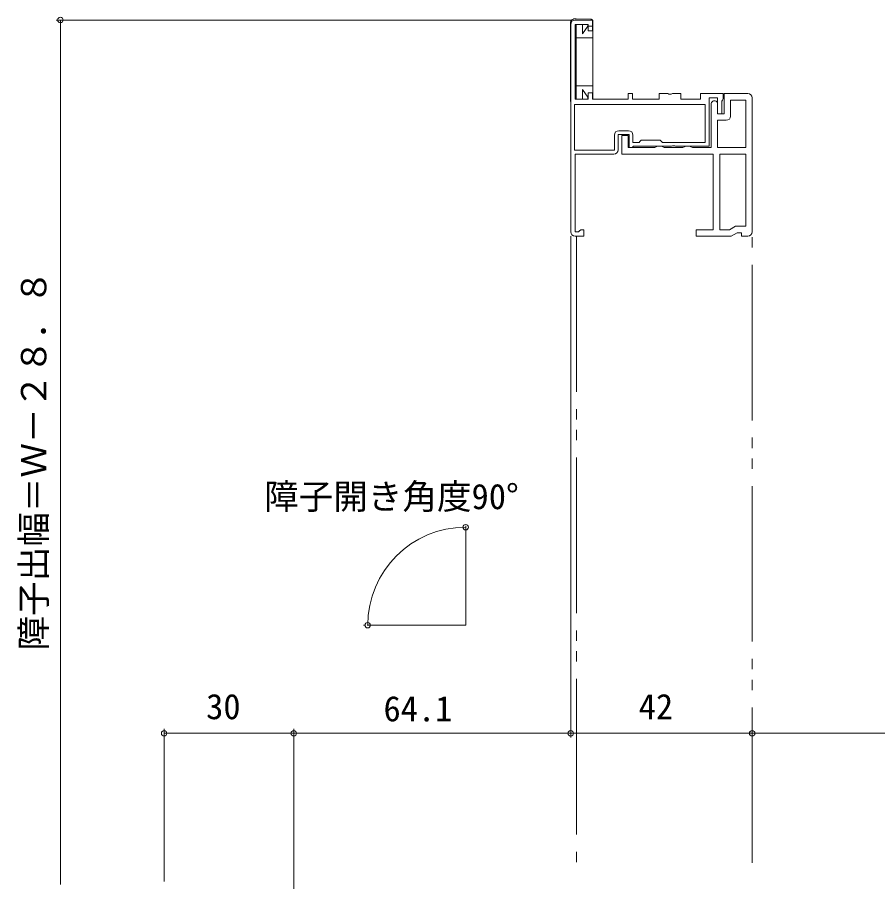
# Model space of a CAD drawing. Units: millimetres, scale not verified. Extents: x -1682 to -296, y -1188 to 1055.
# Drawn here: x -1189 to -989.9, y -369.2 to -169.2 of the extents above; entities that cross this region are included whole.
import ezdxf
from ezdxf.enums import TextEntityAlignment as Align

# ---------------------------------------------------------------- set-up
doc = ezdxf.new("R2010")
doc.units = ezdxf.units.MM
doc.header["$LTSCALE"] = 4
doc.linetypes.add('DOUBLE_CHAIN2', pattern=[12.8, 9, -1, 0.6, -0.6, 0.6, -1])
for name, color, linetype, lineweight in [('0-4_YKK_11E', 7, 'Continuous', 9), ('0-5_YKK_12', 2, 'Continuous', 9), ('0-6_YKK_13', 4, 'Continuous', 9), ('0-8_YKK_D', 6, 'Continuous', 9)]:
    doc.layers.add(name, color=color, linetype=linetype, lineweight=lineweight)
doc.styles.add('ＭＳ ゴシック', font='')
doc.styles.get('ＭＳ ゴシック').set_extended_font_data('MS Gothic')

msp = doc.modelspace()

# ---------------------------------------------------------------- linework, layer by layer
at = {"layer": '0-4_YKK_11E'}
for p, q in [((-1059.915, -169.846), (-1055.915, -169.846)), ((-1055.915, -169.846), (-1055.915, -172.346)), ((-1060.915, -218.846), (-1060.915, -170.846)), ((-1059.915, -170.846), (-1059.915, -188.146)), ((-1056.915, -170.846), (-1059.915, -170.846)), ((-1056.915, -172.346), (-1056.915, -170.846)), ((-1055.915, -172.346), (-1056.915, -172.346)), ((-1056.915, -186.646), (-1055.915, -186.646)), ((-1056.915, -188.146), (-1056.915, -186.646)), ((-1055.915, -186.646), (-1055.915, -188.146)), ((-1047.614, -186.846), (-1046.614, -186.846)), ((-1047.614, -188.146), (-1047.614, -186.846)), ((-1046.614, -186.846), (-1046.614, -188.146)), ((-1040.415, -186.846), (-1038.434, -186.846)), ((-1040.415, -188.146), (-1040.415, -186.846)), ((-1038.434, -186.846), (-1038.175, -186.996)), ((-1038.175, -186.996), (-1037.655, -186.996)), ((-1037.655, -186.996), (-1037.395, -186.846)), ((-1037.395, -186.846), (-1035.415, -186.846)), ((-1035.415, -186.846), (-1035.415, -188.146)), ((-1030.914, -186.846), (-1025.614, -186.846)), ((-1030.914, -188.146), (-1030.914, -186.846)), ((-1028.914, -187.846), (-1028.914, -199.046)), ((-1026.914, -187.846), (-1028.914, -187.846)), ((-1026.914, -191.546), (-1026.914, -187.846)), ((-1025.614, -186.846), (-1025.614, -188.086)), ((-1025.414, -186.846), (-1019.914, -186.846)), ((-1025.414, -191.546), (-1025.414, -186.846)), ((-1018.914, -187.846), (-1018.914, -218.846)), ((-1018.914, -187.846), (-1018.914, -218.846)), ((-1060.015, -199.946), (-1060.015, -189.346)), ((-1060.015, -189.346), (-1029.814, -189.346)), ((-1060.015, -189.346), (-1029.814, -189.346)), ((-1059.915, -188.146), (-1056.915, -188.146)), ((-1055.915, -188.146), (-1047.614, -188.146)), ((-1046.614, -188.146), (-1040.415, -188.146)), ((-1035.415, -188.146), (-1030.914, -188.146)), ((-1029.814, -189.346), (-1029.814, -198.146)), ((-1028.414, -199.346), (-1028.414, -189.296)), ((-1026.914, -189.296), (-1026.914, -191.546)), ((-1025.764, -188.346), (-1025.914, -188.606)), ((-1025.914, -188.606), (-1025.914, -191.546)), ((-1025.614, -188.086), (-1025.764, -188.346)), ((-1023.914, -188.346), (-1020.414, -188.346)), ((-1023.914, -192.046), (-1023.914, -188.346)), ((-1020.414, -188.346), (-1020.414, -199.346)), ((-1020.414, -188.346), (-1020.414, -199.346)), ((-1026.914, -191.546), (-1025.414, -191.546)), ((-1025.914, -191.546), (-1026.914, -191.546)), ((-1026.914, -193.046), (-1024.914, -193.046)), ((-1026.914, -199.346), (-1026.914, -193.046)), ((-1047.515, -195.446), (-1049.815, -195.446)), ((-1050.815, -196.446), (-1050.815, -199.946)), ((-1049.915, -196.346), (-1049.915, -199.846)), ((-1047.415, -196.346), (-1049.915, -196.346)), ((-1049.114, -196.546), (-1047.614, -196.546)), ((-1049.114, -200.846), (-1049.114, -196.546)), ((-1047.614, -196.546), (-1047.614, -199.346)), ((-1047.415, -199.346), (-1047.415, -196.346)), ((-1046.515, -198.146), (-1046.515, -196.446)), ((-1044.915, -197.946), (-1045.115, -198.146)), ((-1044.615, -197.646), (-1044.915, -197.946)), ((-1040.215, -197.646), (-1044.615, -197.646)), ((-1039.915, -197.946), (-1040.215, -197.646)), ((-1039.715, -198.146), (-1039.915, -197.946)), ((-1050.815, -199.946), (-1060.015, -199.946)), ((-1047.614, -199.346), (-1041.471, -199.346)), ((-1046.715, -199.346), (-1047.415, -199.346)), ((-1046.415, -199.046), (-1046.715, -199.346)), ((-1045.115, -198.146), (-1046.515, -198.146)), ((-1037.572, -199.046), (-1046.415, -199.046)), ((-1041.471, -199.346), (-1041.114, -199.196)), ((-1041.114, -199.196), (-1040.757, -199.046)), ((-1040.757, -199.046), (-1039.971, -199.046)), ((-1039.971, -199.046), (-1039.614, -199.196)), ((-1029.814, -198.146), (-1039.715, -198.146)), ((-1039.614, -199.196), (-1039.257, -199.346)), ((-1039.257, -199.346), (-1034.971, -199.346)), ((-1037.389, -198.926), (-1037.572, -199.046)), ((-1036.839, -198.926), (-1037.389, -198.926)), ((-1036.656, -199.046), (-1036.839, -198.926)), ((-1028.914, -199.046), (-1036.656, -199.046)), ((-1034.971, -199.346), (-1034.614, -199.196)), ((-1034.614, -199.196), (-1034.257, -199.046)), ((-1034.257, -199.046), (-1033.471, -199.046)), ((-1033.471, -199.046), (-1033.114, -199.196)), ((-1033.114, -199.196), (-1032.757, -199.346)), ((-1032.757, -199.346), (-1028.414, -199.346)), ((-1020.414, -199.346), (-1026.914, -199.346)), ((-1059.915, -200.846), (-1059.915, -218.846)), ((-1050.915, -200.846), (-1059.915, -200.846)), ((-1027.914, -200.846), (-1049.114, -200.846)), ((-1027.914, -218.346), (-1027.914, -200.846)), ((-1026.414, -200.846), (-1020.414, -200.846)), ((-1026.414, -218.346), (-1026.414, -200.846)), ((-1026.414, -218.346), (-1026.414, -200.846)), ((-1020.414, -200.846), (-1020.414, -217.546)), ((-1022.816, -217.546), (-1024.201, -218.346)), ((-1020.414, -217.546), (-1022.816, -217.546)), ((-1059.915, -218.846), (-1059.115, -218.846)), ((-1057.915, -219.846), (-1059.915, -219.846)), ((-1059.115, -218.846), (-1058.915, -218.646)), ((-1058.915, -218.646), (-1058.615, -218.346)), ((-1058.615, -218.346), (-1057.915, -218.346)), ((-1057.915, -218.346), (-1057.915, -219.846)), ((-1031.914, -218.346), (-1027.914, -218.346)), ((-1031.914, -219.846), (-1031.914, -218.346)), ((-1023.799, -219.846), (-1031.914, -219.846)), ((-1024.201, -218.346), (-1026.414, -218.346)), ((-1022.414, -219.046), (-1023.799, -219.846)), ((-1021.414, -219.046), (-1022.414, -219.046)), ((-1021.414, -219.846), (-1021.414, -219.046)), ((-1019.914, -219.846), (-1021.414, -219.846))]:
    msp.add_line(p, q, dxfattribs=at)
for centre, radius, start, end in [((-1059.915, -170.846), 1, 90, 179.99998), ((-1019.914, -187.846), 1, 0, 89.99998), ((-1027.664, -189.296), 0.75, 359.99998, 180), ((-1024.914, -192.046), 1, 270, 359.99998), ((-1049.815, -196.446), 1, 90, 179.99998), ((-1047.515, -196.446), 1, 0, 89.99998), ((-1050.915, -199.846), 1, 270, 359.99998), ((-1059.915, -218.846), 1, 180, 269.99998), ((-1019.914, -218.846), 1, 270, 359.99998)]:
    msp.add_arc(centre, radius, start, end, dxfattribs=at)
at = {"layer": '0-5_YKK_12', "linetype": 'DOUBLE_CHAIN2'}
for p, q in [((-1059.615, -219.846), (-1059.615, -364.846)), ((-1018.92, -364.846), (-1018.92, -219.075))]:
    msp.add_line(p, q, dxfattribs=at)
at = {"layer": '0-5_YKK_12'}
for q in [(-1085.228, -286.842), (-1108.059, -309.843)]:
    msp.add_line((-1085.228, -309.843), q, dxfattribs=at)
at = {"layer": '0-6_YKK_13', "linetype": 'DOUBLE_CHAIN2'}
for p, q in [((-1060.005, -169.558), (-1059.67, -169.546)), ((-1056.252, -169.665), (-1059.67, -169.546)), ((-1060.97, -188.435), (-1060.97, -170.557)), ((-1059.67, -170.846), (-1056.97, -170.846)), ((-1059.67, -170.846), (-1059.67, -173.946)), ((-1058.17, -173.065), (-1058.17, -170.846)), ((-1056.97, -171.296), (-1058.17, -173.065)), ((-1056.97, -171.296), (-1056.97, -170.846)), ((-1056.97, -171.296), (-1055.77, -171.296)), ((-1055.77, -170.165), (-1055.77, -188.103)), ((-1059.67, -173.946), (-1059.67, -185.046)), ((-1055.77, -173.946), (-1059.67, -173.946)), ((-1059.67, -185.046), (-1059.67, -188.146)), ((-1055.77, -185.046), (-1059.67, -185.046)), ((-1058.17, -185.927), (-1056.97, -187.696)), ((-1058.17, -185.927), (-1058.17, -188.146)), ((-1056.97, -188.146), (-1056.97, -187.696)), ((-1056.97, -187.696), (-1056.915, -187.696)), ((-1055.915, -187.696), (-1055.77, -187.696)), ((-1059.67, -188.146), (-1056.97, -188.146))]:
    msp.add_line(p, q, dxfattribs=at)
for centre, radius, start, end in [((-1059.97, -170.557), 1, 91.99998, 180), ((-1056.27, -170.165), 0.5, 0, 88), ((-1059.97, -188.435), 1, 180, 199.07553)]:
    msp.add_arc(centre, radius, start, end, dxfattribs=at)
at = {"layer": '0-8_YKK_D'}
for p, q in [((-1060.915, -169.846), (-1180.015, -169.846)), ((-1179.015, -369.846), (-1179.015, -169.846)), ((-1060.915, -219.846), (-1060.915, -335.843)), ((-1060.915, -219.846), (-1060.915, -335.843)), ((-1108.401, -309.843), (-1108.901, -309.843)), ((-1018.914, -330.843), (-1018.914, -335.843)), ((-1155.015, -369.146), (-1155.015, -333.843)), ((-1125.015, -432.346), (-1125.015, -333.843)), ((-1125.015, -432.346), (-1125.015, -333.843)), ((-1125.015, -334.843), (-1155.015, -334.843)), ((-1125.015, -334.843), (-1060.915, -334.843)), ((-1018.914, -334.843), (-1060.915, -334.843)), ((-1018.92, -334.843), (-853.015, -334.843))]:
    msp.add_line(p, q, dxfattribs=at)
for centre in [(-1179.015, -169.846), (-1085.228, -287.17), (-1107.901, -309.843), (-1155.015, -334.843), (-1125.015, -334.843), (-1125.015, -334.843), (-1060.915, -334.843), (-1060.915, -334.843), (-1018.92, -334.843), (-1018.914, -334.843)]:
    msp.add_circle(centre, 0.637, dxfattribs=at)
msp.add_arc((-1085.228, -309.843), 22.673, 90, 180, dxfattribs=at)

# ---------------------------------------------------------------- texts
at = {"layer": '0-8_YKK_D', "color": 4, "style": 'ＭＳ ゴシック'}
for s, rotation, p in [('障子出幅＝Ｗ－２８．８', 90, (-1180.515, -315.686)), ('障子開き角度90°', 0.006, (-1131.87, -284.757))]:
    msp.add_text(s, height=5.865, rotation=rotation, dxfattribs=at).set_placement(p, align=Align.BOTTOM_LEFT)
for s, p in [('30', (-1145.295, -333.343)), ('42', (-1045.194, -333.343)), ('64.1', (-1104.245, -333.843))]:
    msp.add_text(s, height=5.865, dxfattribs=at).set_placement(p, align=Align.BOTTOM_LEFT)

doc.saveas('drawing.dxf')
